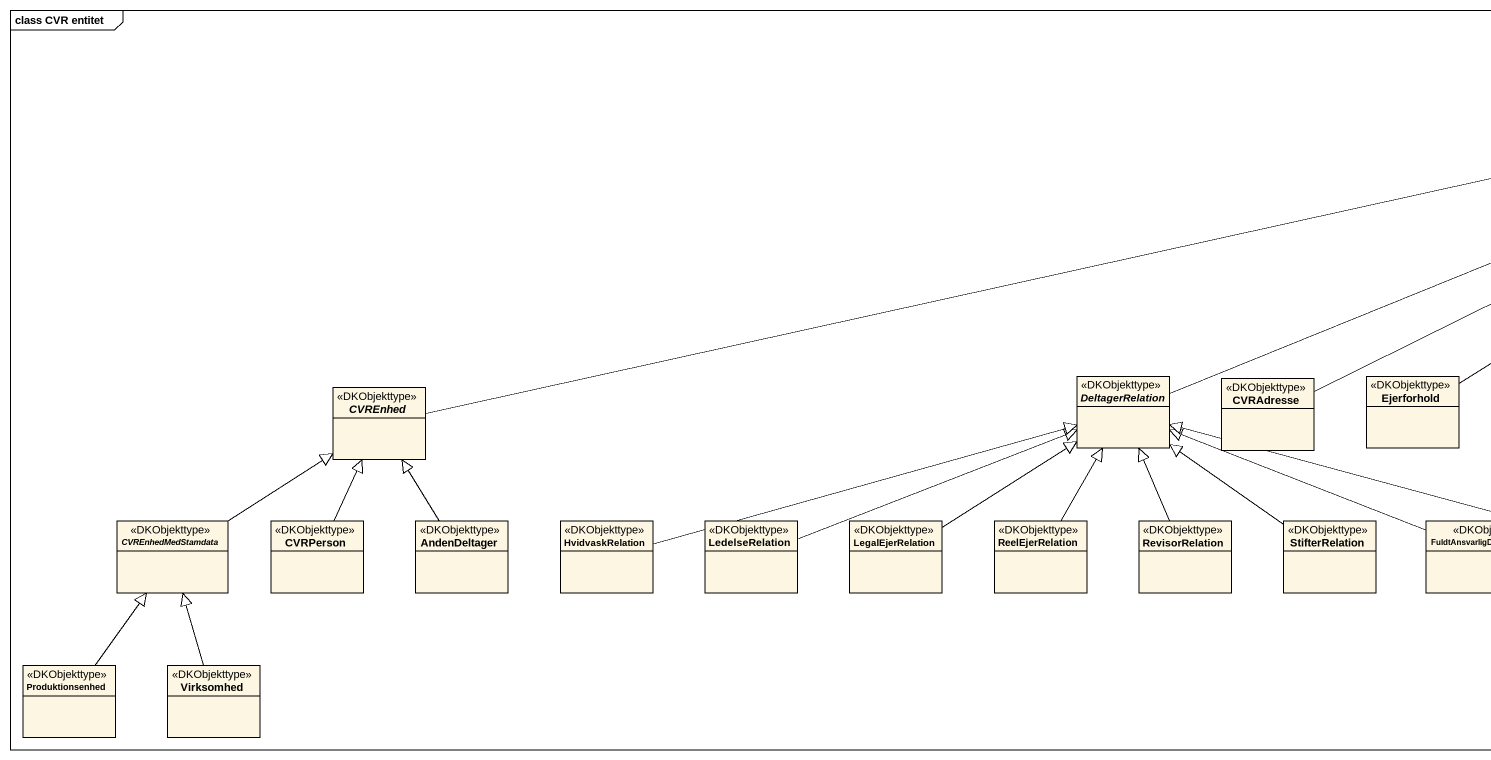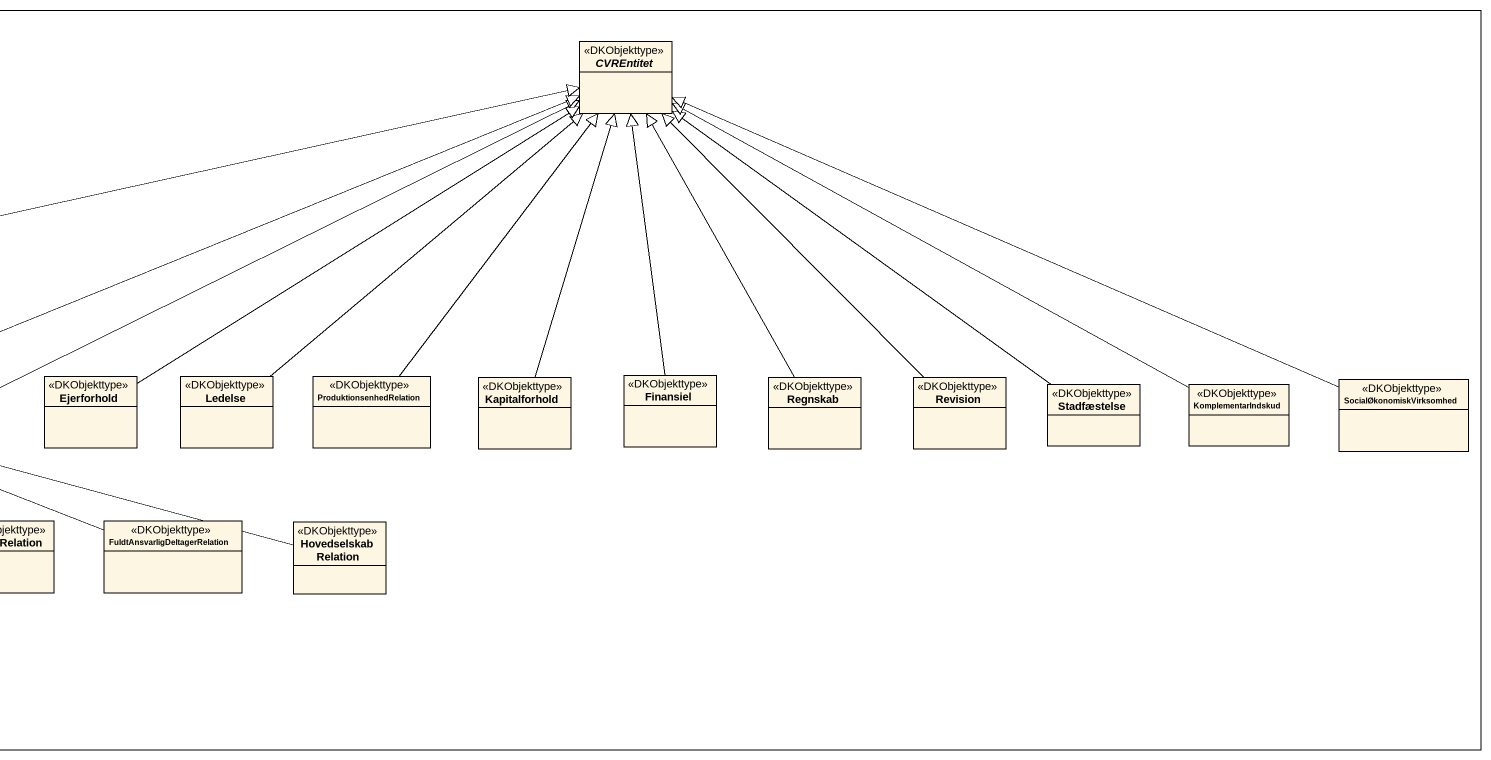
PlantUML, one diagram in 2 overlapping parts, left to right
@startuml
mainframe class CVR entitet
hide circle
hide empty members
abstract class CVREntitet <<DKObjekttype>>
abstract class CVREnhed <<DKObjekttype>>
abstract class DeltagerRelation <<DKObjekttype>>
class CVRAdresse <<DKObjekttype>>
class Ejerforhold <<DKObjekttype>>
class Ledelse <<DKObjekttype>>
class ProduktionsenhedRelation <<DKObjekttype>>
class Kapitalforhold <<DKObjekttype>>
class Finansiel <<DKObjekttype>>
class Regnskab <<DKObjekttype>>
class Revision <<DKObjekttype>>
class Stadfæstelse <<DKObjekttype>>
class KomplementarIndskud <<DKObjekttype>>
class SocialØkonomiskVirksomhed <<DKObjekttype>>
abstract class CVREnhedMedStamdata <<DKObjekttype>>
class CVRPerson <<DKObjekttype>>
class AndenDeltager <<DKObjekttype>>
class HvidvaskRelation <<DKObjekttype>>
class LedelseRelation <<DKObjekttype>>
class LegalEjerRelation <<DKObjekttype>>
class ReelEjerRelation <<DKObjekttype>>
class RevisorRelation <<DKObjekttype>>
class StifterRelation <<DKObjekttype>>
class "FuldtAnsvarligDeltagerRelation" as FuldtAnsvarligDeltagerRelati <<DKObjekttype>>
class HovedselskabRelation <<DKObjekttype>>
class Produktionsenhed <<DKObjekttype>>
class Virksomhed <<DKObjekttype>>
CVREnhed -right-|> CVREntitet
DeltagerRelation -right-|> CVREntitet
CVRAdresse -right-|> CVREntitet
Ejerforhold -up-|> CVREntitet
Ledelse -up-|> CVREntitet
ProduktionsenhedRelation -up-|> CVREntitet
Kapitalforhold -up-|> CVREntitet
Finansiel -up-|> CVREntitet
Regnskab -up-|> CVREntitet
Revision -up-|> CVREntitet
Stadfæstelse -up-|> CVREntitet
KomplementarIndskud -left-|> CVREntitet
SocialØkonomiskVirksomhed -left-|> CVREntitet
CVREnhedMedStamdata -up-|> CVREnhed
CVRPerson -up-|> CVREnhed
AndenDeltager -up-|> CVREnhed
HvidvaskRelation -right-|> DeltagerRelation
LedelseRelation -right-|> DeltagerRelation
LegalEjerRelation -up-|> DeltagerRelation
ReelEjerRelation -up-|> DeltagerRelation
RevisorRelation -up-|> DeltagerRelation
StifterRelation -up-|> DeltagerRelation
FuldtAnsvarligDeltagerRelati -left-|> DeltagerRelation
HovedselskabRelation -left-|> DeltagerRelation
Produktionsenhed -up-|> CVREnhedMedStamdata
Virksomhed -up-|> CVREnhedMedStamdata
@enduml
